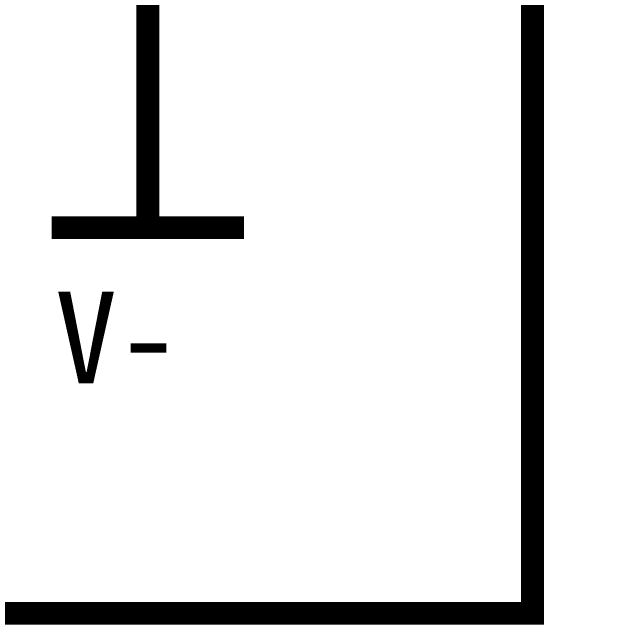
# Model space of a CAD drawing. Header units: inches. Extents: x 0 to 11.5, y 0 to 7.6.
# Drawn here: x 6.0798 to 6.3958, y 4.2939 to 4.6118 of the extents above; entities that cross this region are included whole.
import ezdxf

# ---------------------------------------------------------------- set-up
doc = ezdxf.new("R2010")
doc.units = ezdxf.units.IN
doc.header["$MEASUREMENT"] = 0
doc.layers.add('Sheet', color=255, linetype='Continuous')

msp = doc.modelspace()

# ---------------------------------------------------------------- linework, layer by layer
at = {"layer": 'Sheet'}
for points in [[(6.35001, 6.2997, 0.0118, 0.0118, 0), (6.35001, 4.29981, 0.0118, 0.0118, 0), (4.80005, 4.29981, 0.0118, 0.0118, 0)], [(6.15022, 4.59983, 0.0118, 0.0118, 0), (6.15022, 4.69972, 0.0118, 0.0118, 0), (6.45023, 4.69972, 0.0118, 0.0118, 0), (6.45023, 4.54988, 0.0118, 0.0118, 0)], [(6.15022, 4.59983, 0.0118, 0.0118, 0), (6.15022, 4.49993, 0.0118, 0.0118, 0)], [(6.10028, 4.49993, 0.0118, 0.0118, 0), (6.20017, 4.49993, 0.0118, 0.0118, 0)]]:
    msp.add_lwpolyline(points, format="xyseb", dxfattribs=at)

# ---------------------------------------------------------------- texts
msp.add_text('V-', height=0.047632, dxfattribs=at).set_placement((6.10193, 4.41922))

doc.saveas('drawing.dxf')
